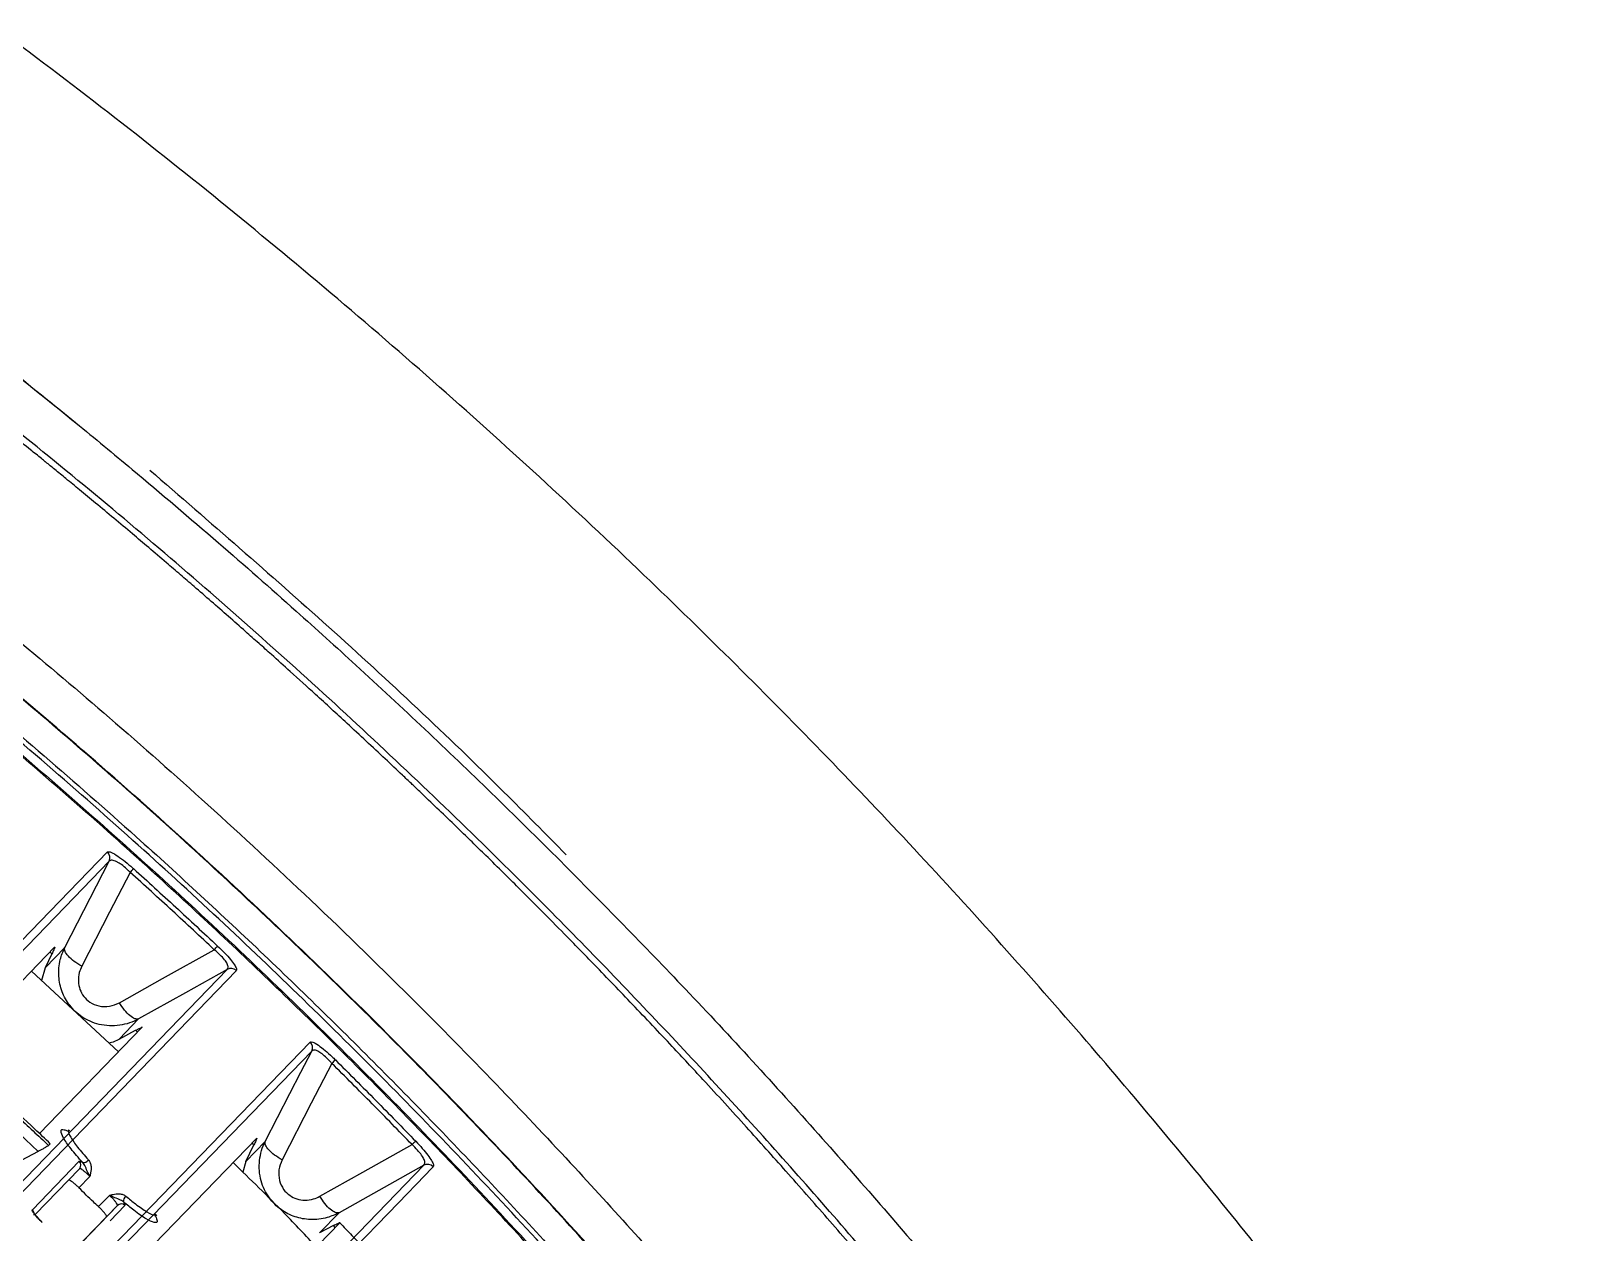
# Model space of a CAD drawing. Extents: x 943 to 1030, y 781 to 934.
# Drawn here: x 963.24 to 969.12, y 823.83 to 828.39 of the extents above; entities that cross this region are included whole.
import ezdxf

# ---------------------------------------------------------------- set-up
doc = ezdxf.new("R2010")
doc.units = 0
doc.header["$MEASUREMENT"] = 0
doc.layers.add('1', color=4, linetype='Continuous')

# ---------------------------------------------------------------- blocks, each defined once
blk = doc.blocks.new('AIRA')
at = {"layer": '1', "color": 3, "linetype": 'Continuous', "lineweight": 25}
for p, q in [((20.188, 21.7434), (20.3568, 22.0709)), ((20.15, 21.7447), (19.7619, 21.3432)), ((20.1136, 21.6664), (20.188, 21.7434)), ((20.1398, 21.7204), (20.1136, 21.6664)), ((20.1398, 21.7204), (20.1327, 21.7268)), ((19.4718, 20.2827), (20.804, 21.661)), ((20.8386, 21.6561), (19.5064, 20.2778)), ((20.3917, 21.3489), (20.0624, 21.6541)), ((20.1136, 21.6664), (20.1, 21.6192)), ((20.4676, 21.473), (20.3941, 21.3969)), ((20.0922, 21.039), (20.4809, 21.4411)), ((20.3941, 21.3969), (20.4565, 21.4299)), ((20.4635, 21.4232), (20.4565, 21.4299)), ((19.7863, 20.0073), (21.1185, 21.3856)), ((21.1245, 21.3512), (19.7924, 19.9729)), ((20.1335, 21.0001), (20.1269, 20.9933)), ((20.527, 20.6186), (20.9158, 21.0208)), ((20.8745, 20.9326), (20.948, 21.0086)), ((20.8745, 20.9326), (20.9053, 20.9961)), ((20.9053, 20.9961), (20.8985, 21.0029)), ((20.0877, 20.9705), (19.9608, 20.9031)), ((20.0655, 20.7498), (20.2429, 20.9334)), ((20.8745, 20.9326), (20.8629, 20.8923)), ((20.2438, 20.9053), (20.0757, 20.7314)), ((20.2028, 20.8622), (20.2438, 20.9053)), ((20.2833, 20.8756), (20.2422, 20.8325)), ((21.5494, 20.9182), (21.2278, 20.7384)), ((20.076, 20.731), (20.2028, 20.8622)), ((20.2203, 20.5917), (20.3883, 20.7656)), ((20.3156, 20.7616), (20.3573, 20.8041)), ((20.3883, 20.7656), (20.3466, 20.7232)), ((20.4164, 20.7657), (20.3601, 20.7075)), ((20.2198, 20.592), (20.3466, 20.7232)), ((21.2304, 20.7004), (20.8424, 20.299)), ((21.2278, 20.7384), (21.1534, 20.6614)), ((21.2065, 20.6894), (21.1534, 20.6614)), ((21.2131, 20.6825), (21.2065, 20.6894))]:
    blk.add_line(p, q, dxfattribs=at)
at = {"layer": '1', "color": 3, "linetype": 'Continuous', "lineweight": 25, "flags": 128}
for points in [[(19.0178, 20.7283), (19.0241, 20.7348), (19.0492, 20.7607), (19.1495, 20.8646), (19.551, 21.2799), (20.3497, 22.1062)], [(20.3568, 22.0709), (20.2239, 21.9334), (19.6925, 21.3835), (19.025, 20.6928)], [(20.4364, 22.029), (20.3582, 21.8775), (20.2526, 21.6727)], [(20.3953, 21.5346), (20.5588, 21.626), (20.7548, 21.7357)], [(20.804, 21.661), (20.6459, 21.5726), (20.4676, 21.473)], [(20.948, 21.0086), (21.0416, 21.1902), (21.0834, 21.2714), (21.1245, 21.3512)], [(21.2008, 21.3046), (21.1227, 21.1531), (21.0121, 20.9385)], [(21.1549, 20.8006), (21.3183, 20.892), (21.5048, 20.9964)], [(20.2175, 19.5403), (20.3504, 19.6778), (20.8819, 20.2277), (21.5494, 20.9182)], [(21.5849, 20.9124), (21.5787, 20.9059), (21.5536, 20.8799), (21.4532, 20.7761), (21.0518, 20.3607), (20.2531, 19.5343)]]:
    blk.add_lwpolyline(points, dxfattribs=at)
at = {"layer": '1', "color": 3, "linetype": 'Continuous', "lineweight": 25}
for centre, radius, start, end in [((20.3298, 22.0838), 0.03, 334.3654, 48.29554), ((19.7984, 22.6076), 0.8613, 317.79849, 319.04485), ((19.2539, 23.1483), 2.0611, 316.73638, 317.25718), ((20.8179, 21.6345), 0.03, 46.26253, 117.6013), ((21.0975, 21.3642), 0.03, 334.34989, 45.68865), ((22.6637, 19.8527), 2.0611, 134.69401, 135.21481), ((22.1048, 20.3784), 0.8613, 132.90634, 134.1527), ((20.2293, 20.9189), 0.0199, 316.81086, 46.60311), ((20.258, 20.953), 0.0248, 266.47793, 323.97216), ((21.5632, 20.8917), 0.03, 43.65565, 117.58578), ((20.4024, 20.7516), 0.0199, 45.34807, 135.14032), ((20.4355, 20.7815), 0.0248, 127.97903, 185.45322), ((20.0516, 20.7352), 0.0201, 12.18273, 46.32102)]:
    blk.add_arc(centre, radius, start, end, dxfattribs=at)
blk.add_ellipse((4.9929, 4.9887), major_axis=(15.3749, 15.7126), ratio=0.997147, start_param=0.017722, end_param=0.042231, dxfattribs=at)
for points, knots in [([(25.9393, 18.9232), (25.8556, 19.0469), (25.6903, 19.291), (25.4341, 19.6531), (25.1725, 20.0093), (24.9034, 20.3624), (24.6293, 20.7094), (24.349, 21.0515), (24.053, 21.4003), (23.7395, 21.7566), (23.4121, 22.116), (23.076, 22.47), (22.7344, 22.8159), (22.2416, 23.2975), (21.588, 23.898), (20.7558, 24.5998), (19.8951, 25.2685), (19.2979, 25.6825), (18.9993, 25.8895)], [0, 0, 0, 0, 0.045299, 0.089397, 0.134468, 0.179287, 0.223998, 0.268545, 0.31338, 0.362705, 0.412438, 0.460777, 0.510693, 0.559845, 0.669682, 0.779717, 0.889851, 1, 1, 1, 1]), ([(18.2813, 25.1712), (18.3891, 25.099), (18.5962, 24.9601), (18.8906, 24.7543), (19.1647, 24.5574), (19.4325, 24.3594), (19.7006, 24.1554), (19.9686, 23.9455), (20.2158, 23.7463), (20.4832, 23.525), (20.7621, 23.2876), (21.0443, 23.0395), (21.305, 22.8036), (21.5521, 22.5736), (21.8114, 22.3263), (21.9813, 22.1575), (22.0683, 22.071)], [0, 0, 0, 0, 0.079387, 0.15264, 0.219757, 0.285922, 0.356461, 0.425901, 0.494242, 0.550755, 0.638295, 0.718355, 0.780729, 0.853433, 0.924925, 1, 1, 1, 1]), ([(20.2296, 23.7337), (20.0787, 23.8556), (19.7686, 24.1059), (19.2874, 24.4692), (18.79, 24.8283), (18.4509, 25.0569), (18.2813, 25.1712)], [0, 0, 0, 0, 0.24023, 0.493509, 0.74669, 1, 1, 1, 1]), ([(25.0451, 18.1607), (24.9885, 18.2463), (24.8703, 18.425), (24.6806, 18.7014), (24.4753, 18.9919), (24.2632, 19.2824), (24.0508, 19.5644), (23.8406, 19.8353), (23.6269, 20.1028), (23.3296, 20.464), (22.9431, 20.9127), (22.4582, 21.4426), (21.9129, 22.0051), (21.2986, 22.5961), (20.615, 23.2061), (20.005, 23.7099), (19.4773, 24.1196), (19.0368, 24.4452), (18.5965, 24.7562), (18.3003, 24.9532), (18.158, 25.0479)], [0, 0, 0, 0, 0.031405, 0.065599, 0.102583, 0.140251, 0.175619, 0.210584, 0.245144, 0.280356, 0.353656, 0.426208, 0.499988, 0.593169, 0.68678, 0.780114, 0.835073, 0.891123, 0.947698, 1, 1, 1, 1]), ([(25.0269, 18.1417), (25.0122, 18.1641), (24.9828, 18.2089), (24.9384, 18.276), (24.9, 18.3336), (24.8618, 18.3905), (24.8178, 18.4558), (24.7799, 18.5116), (24.7564, 18.5459), (24.7536, 18.55), (24.7523, 18.5519), (24.7476, 18.5587), (24.7319, 18.5817), (24.7013, 18.6261), (24.6528, 18.6961), (24.584, 18.7948), (24.5173, 18.889), (24.4634, 18.9645), (24.4302, 19.0107), (24.3964, 19.0576), (24.3543, 19.1155), (24.3039, 19.1846), (24.2264, 19.2898), (24.1155, 19.4383), (23.9689, 19.6309), (23.817, 19.8259), (23.6945, 19.98), (23.6091, 20.0857), (23.5547, 20.1526), (23.5079, 20.2097), (23.4689, 20.2571), (23.4312, 20.3026), (23.3549, 20.3944), (23.2365, 20.5347), (23.0798, 20.7168), (22.925, 20.8929), (22.7681, 21.0681), (22.6243, 21.2254), (22.4804, 21.3803), (22.3437, 21.5251), (22.2068, 21.6675), (22.0913, 21.786), (22.0046, 21.8738), (21.9464, 21.9323), (21.8994, 21.9792), (21.8485, 22.0299), (21.7902, 22.0874), (21.7326, 22.1438), (21.6762, 22.1986), (21.6161, 22.2567), (21.5608, 22.3096), (21.5232, 22.3455), (21.4954, 22.3719), (21.4579, 22.4074), (21.3769, 22.4838), (21.2672, 22.586), (21.1471, 22.6964), (21.0514, 22.7833), (20.9799, 22.8476), (20.9233, 22.898), (20.869, 22.9462), (20.8087, 22.9994), (20.7437, 23.0562), (20.6831, 23.1089), (20.6263, 23.1579), (20.569, 23.207), (20.5082, 23.2588), (20.4418, 23.315), (20.3747, 23.3714), (20.3079, 23.427), (20.2474, 23.4771), (20.1958, 23.5196), (20.1532, 23.5545), (20.1271, 23.5758), (20.1102, 23.5895), (20.091, 23.6051), (20.051, 23.6375), (19.9862, 23.6897), (19.9039, 23.7555), (19.8189, 23.8227), (19.7402, 23.8843), (19.6704, 23.9386), (19.5435, 24.0365), (19.404, 24.1422), (19.2698, 24.242), (19.2096, 24.2864), (19.1847, 24.3047), (19.1761, 24.311), (19.1755, 24.3114), (19.1753, 24.3116), (19.1753, 24.3116), (19.1752, 24.3116), (19.1752, 24.3116), (19.1752, 24.3116), (19.1733, 24.313), (19.1641, 24.3198), (19.1434, 24.3349), (19.1114, 24.3583), (19.0703, 24.3881), (19.0211, 24.4237), (18.9625, 24.4658), (18.8944, 24.5144), (18.8166, 24.5694), (18.7327, 24.6283), (18.6301, 24.6996), (18.5175, 24.7769), (18.3912, 24.8624), (18.2669, 24.9455), (18.1816, 25.0017), (18.139, 25.0297)], [0, 0, 0, 0, 0.008195, 0.016402, 0.024603, 0.029404, 0.03735, 0.048705, 0.050042, 0.050076, 0.050221, 0.050758, 0.052603, 0.058724, 0.067253, 0.078671, 0.095528, 0.102563, 0.107045, 0.112938, 0.120242, 0.128958, 0.139085, 0.160207, 0.18566, 0.213101, 0.235807, 0.245864, 0.254656, 0.262181, 0.268439, 0.27343, 0.280257, 0.304917, 0.329556, 0.353712, 0.376586, 0.401478, 0.41887, 0.441207, 0.462366, 0.479234, 0.491811, 0.500096, 0.504445, 0.512105, 0.522066, 0.52947, 0.536741, 0.546107, 0.555026, 0.560144, 0.562008, 0.566752, 0.575902, 0.596061, 0.6126, 0.625773, 0.635572, 0.641996, 0.648954, 0.657763, 0.666568, 0.675371, 0.682303, 0.689497, 0.69845, 0.706719, 0.716086, 0.72528, 0.733282, 0.740092, 0.745711, 0.750138, 0.750398, 0.752352, 0.757697, 0.766171, 0.777775, 0.789931, 0.799299, 0.808324, 0.817004, 0.848291, 0.861874, 0.868151, 0.87116, 0.871346, 0.871392, 0.871404, 0.871409, 0.871412, 0.871414, 0.871414, 0.871415, 0.872142, 0.874899, 0.879255, 0.884263, 0.890446, 0.897806, 0.906342, 0.916055, 0.926946, 0.937716, 0.954271, 0.968737, 0.984405, 1, 1, 1, 1]), ([(24.2591, 17.9138), (24.2552, 17.9199), (24.1571, 18.0731), (23.9566, 18.3655), (23.6573, 18.7894), (23.3483, 19.2037), (23.03, 19.6109), (22.7016, 20.0112), (22.3639, 20.4037), (22.0173, 20.7881), (21.6621, 21.164), (21.2987, 21.531), (20.9271, 21.8889), (20.5474, 22.238), (20.1594, 22.5783), (19.7631, 22.9098), (19.3587, 23.2324), (18.9467, 23.5456), (18.5274, 23.8492), (18.1011, 24.1426), (17.6797, 24.4194), (17.3974, 24.5931), (17.2618, 24.6766)], [0, 0, 0, 0, 0.002213, 0.055684, 0.108454, 0.160975, 0.213722, 0.266489, 0.319251, 0.371986, 0.424674, 0.477295, 0.529834, 0.582336, 0.634903, 0.687551, 0.740262, 0.793013, 0.845784, 0.898547, 0.951277, 1, 1, 1, 1]), ([(24.2571, 17.914), (24.0977, 18.1512), (23.7788, 18.6257), (23.2646, 19.3151), (22.7245, 19.987), (22.1741, 20.6185), (21.6186, 21.2101), (21.0601, 21.7639), (20.4811, 22.2985), (19.8791, 22.8158), (19.2555, 23.3139), (18.6094, 23.7919), (17.9463, 24.2486), (17.4902, 24.5327), (17.2621, 24.6748)], [0, 0, 0, 0, 0.087491, 0.174982, 0.263034, 0.351085, 0.431087, 0.51109, 0.591525, 0.67196, 0.753741, 0.835522, 0.917761, 1, 1, 1, 1]), ([(17.6835, 24.5959), (17.6974, 24.5871), (17.735, 24.5634), (17.8059, 24.5184), (17.9055, 24.4544), (18.0337, 24.371), (18.19, 24.2675), (18.3738, 24.1434), (18.5847, 23.9976), (18.8219, 23.8293), (19.0846, 23.6373), (19.3716, 23.4207), (19.682, 23.178), (20.0144, 22.9079), (20.3676, 22.6088), (20.7402, 22.2791), (21.1305, 21.9172), (21.5009, 21.5563), (21.8333, 21.2169), (22.112, 20.9212), (22.3546, 20.6545), (22.5629, 20.4184), (22.731, 20.2227), (22.8633, 20.0654), (22.9639, 19.9439), (23.0392, 19.8517), (23.0927, 19.7855), (23.1277, 19.7421), (23.15, 19.7143), (23.1615, 19.6999), (23.1654, 19.695), (23.1667, 19.6934), (23.1672, 19.6928), (23.1674, 19.6925), (23.1674, 19.6924), (23.1675, 19.6924), (23.1675, 19.6924), (23.1675, 19.6924), (23.1675, 19.6924), (23.3383, 19.4784), (23.6714, 19.044), (24.1485, 18.3757), (24.445, 17.916), (24.5933, 17.6861)], [0, 0, 0, 0, 0.005017, 0.013545, 0.025577, 0.041105, 0.060132, 0.082657, 0.108682, 0.13821, 0.171233, 0.207742, 0.247721, 0.291173, 0.338118, 0.388583, 0.442596, 0.500097, 0.545963, 0.587174, 0.623747, 0.655695, 0.683019, 0.702248, 0.718254, 0.731035, 0.738504, 0.744159, 0.747999, 0.749356, 0.749774, 0.749922, 0.749981, 0.750005, 0.750016, 0.75002, 0.750022, 0.750023, 0.750024, 0.750024, 0.83336, 0.916662, 1, 1, 1, 1]), ([(23.9391, 18.0942), (23.8098, 18.2811), (23.5512, 18.6548), (23.1408, 19.2008), (22.7143, 19.7355), (22.2734, 20.2538), (21.8197, 20.7551), (21.3535, 21.2397), (20.872, 21.7106), (20.3173, 22.2207), (19.6845, 22.7622), (18.9656, 23.3267), (18.2236, 23.8644), (17.7099, 24.1969), (17.453, 24.3631)], [0, 0, 0, 0, 0.075083, 0.150165, 0.225547, 0.300929, 0.374837, 0.448745, 0.522941, 0.597137, 0.697492, 0.797847, 0.898923, 1, 1, 1, 1]), ([(17.4548, 24.3669), (17.4548, 24.3669), (17.7127, 24.2044), (18.222, 23.8686), (18.9647, 23.3333), (19.6848, 22.7677), (20.3762, 22.1766), (21.0381, 21.5615), (21.6703, 20.9242), (22.2792, 20.2582), (22.8632, 19.5642), (23.4208, 18.843), (23.7724, 18.3474), (23.9428, 18.0961), (23.9428, 18.0961)], [0, 0, 0, 0, 0, 0.100673, 0.201435, 0.302197, 0.402869, 0.50159, 0.600355, 0.699077, 0.799369, 0.899707, 1, 1, 1, 1, 1]), ([(23.9542, 18.1452), (23.9542, 18.1452), (23.7857, 18.3917), (23.4388, 18.8781), (22.8895, 19.5863), (22.315, 20.2685), (21.7166, 20.9239), (21.0958, 21.5518), (20.4405, 22.164), (19.7501, 22.7579), (19.0248, 23.3313), (18.2766, 23.8741), (17.7633, 24.215), (17.5035, 24.3799), (17.5035, 24.3799)], [0, 0, 0, 0, 0, 0.099198, 0.198436, 0.297632, 0.395329, 0.493066, 0.590762, 0.693025, 0.795379, 0.897735, 1, 1, 1, 1, 1]), ([(17.5108, 24.3946), (17.7684, 24.2271), (18.2835, 23.8923), (19.0311, 23.3485), (19.7587, 22.7748), (20.3954, 22.227), (20.9467, 21.7173), (21.4196, 21.2531), (21.8789, 20.7744), (22.3259, 20.2797), (22.7594, 19.7698), (23.179, 19.2443), (23.5841, 18.7065), (23.8404, 18.3375), (23.9686, 18.153)], [0, 0, 0, 0, 0.101938, 0.203876, 0.306551, 0.409225, 0.482376, 0.555527, 0.628952, 0.702376, 0.776641, 0.850905, 0.925453, 1, 1, 1, 1]), ([(13.0925, 24.1861), (13.3525, 24.0736), (13.8727, 23.8487), (14.6352, 23.4708), (15.3827, 23.0641), (16.1197, 22.6223), (16.8447, 22.1455), (17.5558, 21.6333), (18.2448, 21.0916), (18.9037, 20.5267), (19.5321, 19.9404), (20.1302, 19.3345), (20.7029, 18.7047), (21.2543, 18.0458), (21.7825, 17.3578), (22.286, 16.6412), (22.7589, 15.9042), (23.1857, 15.1716), (23.5718, 14.4475), (23.7977, 13.9694), (23.9107, 13.7301)], [0, 0, 0, 0, 0.055243, 0.110533, 0.165823, 0.221065, 0.277913, 0.334813, 0.391712, 0.44856, 0.503771, 0.55903, 0.614289, 0.6695, 0.72632, 0.783192, 0.840065, 0.896885, 0.948404, 1, 1, 1, 1]), ([(23.7794, 13.6614), (23.6671, 13.8987), (23.4423, 14.3737), (23.0625, 15.0851), (22.6476, 15.7977), (22.1928, 16.5091), (21.7081, 17.2031), (21.1902, 17.883), (20.6405, 18.5456), (20.0577, 19.1907), (19.4466, 19.8121), (18.8155, 20.4016), (18.168, 20.9577), (17.5047, 21.4817), (16.819, 21.9791), (16.1067, 22.4522), (15.3702, 22.8984), (14.6083, 23.3165), (13.8288, 23.7054), (13.295, 23.9368), (13.0282, 24.0525)], [0, 0, 0, 0, 0.051523, 0.103124, 0.15817, 0.213216, 0.268644, 0.324071, 0.380704, 0.437336, 0.494387, 0.551437, 0.606513, 0.661589, 0.717048, 0.772508, 0.829173, 0.885839, 0.94292, 1, 1, 1, 1]), ([(22.6255, 14.0928), (22.5702, 14.2022), (22.4038, 14.5315), (22.0997, 15.067), (21.7151, 15.6987), (21.2928, 16.3345), (20.8319, 16.9726), (20.3302, 17.6099), (19.8027, 18.2261), (19.2449, 18.8257), (18.6566, 19.4068), (18.0381, 19.9679), (17.3965, 20.5023), (16.71, 21.0263), (15.9771, 21.5353), (15.1968, 22.0246), (14.3892, 22.4802), (13.5549, 22.8986), (12.74, 23.2644), (12.1978, 23.4692), (11.9485, 23.5634)], [0, 0, 0, 0, 0.025194, 0.075817, 0.126458, 0.177081, 0.232537, 0.288041, 0.343546, 0.399002, 0.456085, 0.513222, 0.570359, 0.627443, 0.690456, 0.753505, 0.816518, 0.880848, 0.945215, 1, 1, 1, 1]), ([(20.5104, 23.5547), (20.7379, 23.3574), (21.1951, 22.9611), (21.7192, 22.4715), (22.0106, 22.1751), (22.0888, 22.0955)], [0, 0, 0, 0, 0.4201258, 0.8442425, 1, 1, 1, 1]), ([(12.4125, 23.4512), (12.7176, 23.325), (13.3279, 23.0724), (14.2182, 22.6358), (15.0942, 22.1543), (15.951, 21.6234), (16.7863, 21.0447), (17.537, 20.4653), (18.2078, 19.8956), (18.8047, 19.3447), (19.3786, 18.7698), (19.9334, 18.1661), (20.4674, 17.5336), (20.9791, 16.8727), (21.4624, 16.1908), (21.8904, 15.529), (22.2683, 14.8919), (22.601, 14.2822), (22.9141, 13.661), (23.1043, 13.2374), (23.1994, 13.0256)], [0, 0, 0, 0, 0.064413, 0.128867, 0.19328, 0.259251, 0.325267, 0.391239, 0.443947, 0.496701, 0.549455, 0.602164, 0.656412, 0.71071, 0.765008, 0.819257, 0.864328, 0.909399, 0.9547, 1, 1, 1, 1]), ([(14.1838, 22.5455), (14.4793, 22.3856), (15.0703, 22.0656), (15.9241, 21.529), (16.7515, 20.953), (17.5483, 20.3351), (18.3132, 19.6783), (19.0442, 18.9838), (19.7395, 18.2537), (20.3974, 17.4897), (21.0165, 16.6939), (21.594, 15.8675), (22.1323, 15.0147), (22.4538, 14.4246), (22.6145, 14.1295)], [0, 0, 0, 0, 0.083332, 0.166665, 0.249999, 0.333333, 0.416666, 0.5, 0.583333, 0.666667, 0.75, 0.833334, 0.916668, 1, 1, 1, 1]), ([(20.3497, 22.1062), (20.3525, 22.107), (20.3581, 22.1087), (20.3805, 22.0971), (20.4091, 22.0769), (20.4328, 22.0574), (20.4455, 22.046), (20.4488, 22.043)], [0, 0, 0, 0, 0.255029, 0.511556, 0.733969, 0.929694, 1, 1, 1, 1]), ([(20.4364, 22.029), (20.4339, 22.0315), (20.4246, 22.0408), (20.4081, 22.0551), (20.394, 22.0647), (20.3799, 22.0723), (20.3724, 22.0747), (20.3625, 22.0753), (20.3596, 22.073), (20.3568, 22.0709)], [0, 0, 0, 0, 0.0693682, 0.260203, 0.4358475, 0.4781268, 0.7209446, 0.7357466, 1, 1, 1, 1]), ([(22.0683, 22.071), (22.2268, 21.9104), (22.5599, 21.5727), (23.0392, 21.0473), (23.5045, 20.511), (23.9423, 19.976), (24.3573, 19.4381), (24.7694, 18.8739), (25.032, 18.4858), (25.1685, 18.284)], [0, 0, 0, 0, 0.138065, 0.290277, 0.435117, 0.572557, 0.713247, 0.85092, 1, 1, 1, 1]), ([(20.7548, 21.7357), (20.7021, 21.785), (20.5967, 21.8835), (20.4898, 21.9805), (20.4364, 22.029)], [0, 0, 0, 0, 0.500025, 1, 1, 1, 1]), ([(20.4488, 22.043), (20.5023, 21.9945), (20.6093, 21.8974), (20.7148, 21.7987), (20.7676, 21.7494)], [0, 0, 0, 0, 0.4999746, 1, 1, 1, 1]), ([(21.9354, 13.387), (21.7737, 13.6844), (21.4502, 14.2792), (20.9081, 15.1385), (20.3263, 15.9711), (19.7024, 16.7728), (19.0393, 17.5423), (18.3384, 18.2775), (17.6015, 18.9767), (16.8304, 19.6381), (16.0273, 20.2601), (15.1933, 20.8399), (14.3327, 21.3801), (13.7372, 21.7021), (13.4394, 21.8632)], [0, 0, 0, 0, 0.083332, 0.166665, 0.25, 0.333333, 0.416666, 0.5, 0.583334, 0.666667, 0.75, 0.833335, 0.916668, 1, 1, 1, 1]), ([(20.15, 21.7447), (20.1502, 21.7448), (20.1506, 21.7449), (20.1493, 21.7413), (20.1467, 21.7353), (20.1434, 21.7279), (20.1408, 21.7227), (20.1398, 21.7204)], [0, 0, 0, 0, 0.2063, 0.412438, 0.62293, 0.841562, 1, 1, 1, 1]), ([(20.4676, 21.473), (20.4676, 21.473), (20.4457, 21.461), (20.3963, 21.4443), (20.3196, 21.4475), (20.2531, 21.4767), (20.2053, 21.5217), (20.1755, 21.5755), (20.1626, 21.6358), (20.1678, 21.6937), (20.1808, 21.729), (20.188, 21.7434), (20.188, 21.7434)], [0, 0, 0, 0, 0.000005, 0.145078, 0.295942, 0.433639, 0.554798, 0.668202, 0.783126, 0.906455, 0.999995, 1, 1, 1, 1]), ([(20.804, 21.661), (20.8057, 21.6634), (20.809, 21.6678), (20.8053, 21.6807), (20.7948, 21.6971), (20.7773, 21.7166), (20.7623, 21.7293), (20.7548, 21.7357)], [0, 0, 0, 0, 0.224493, 0.425043, 0.612677, 0.805213, 1, 1, 1, 1]), ([(20.7676, 21.7494), (20.7767, 21.7406), (20.7948, 21.7231), (20.8172, 21.698), (20.8325, 21.6777), (20.8406, 21.6625), (20.8393, 21.6583), (20.8386, 21.6561)], [0, 0, 0, 0, 0.1971535, 0.3946988, 0.5852537, 0.7837978, 1, 1, 1, 1]), ([(20.2526, 21.6727), (20.2492, 21.6649), (20.2414, 21.647), (20.2383, 21.6167), (20.2442, 21.5853), (20.2591, 21.5573), (20.2839, 21.534), (20.3186, 21.5197), (20.3589, 21.5186), (20.3832, 21.5292), (20.3953, 21.5346)], [0, 0, 0, 0, 0.097878, 0.224057, 0.338111, 0.447854, 0.563904, 0.697545, 0.849089, 1, 1, 1, 1]), ([(20.4565, 21.4299), (20.4597, 21.4315), (20.4661, 21.4349), (20.4741, 21.4388), (20.4794, 21.4411), (20.4813, 21.4417), (20.481, 21.4413), (20.4809, 21.4411)], [0, 0, 0, 0, 0.230986, 0.462207, 0.686359, 0.898455, 1, 1, 1, 1]), ([(19.7138, 21.3739), (19.7336, 21.3561), (19.8327, 21.2669), (19.9707, 21.1403), (20.0877, 21.0303), (20.1269, 20.9933)], [0, 0, 0, 0, 0.142416, 0.712093, 1, 1, 1, 1]), ([(20.1335, 21.0001), (20.1141, 21.0184), (20.0171, 21.1099), (19.8796, 21.237), (19.7604, 21.3446), (19.7204, 21.3807)], [0, 0, 0, 0, 0.1424157, 0.7120931, 1, 1, 1, 1]), ([(20.355, 21.3829), (20.3586, 21.3834), (20.3725, 21.3852), (20.3849, 21.3919), (20.3941, 21.3969)], [0, 0, 0, 0, 0.258174, 1, 1, 1, 1]), ([(21.1185, 21.3856), (21.1211, 21.3864), (21.1264, 21.3879), (21.1473, 21.376), (21.174, 21.3552), (21.1971, 21.3345), (21.21, 21.3219), (21.2141, 21.3178)], [0, 0, 0, 0, 0.249055, 0.499632, 0.716731, 0.909695, 1, 1, 1, 1]), ([(21.2008, 21.3046), (21.1978, 21.308), (21.1885, 21.3184), (21.1725, 21.3339), (21.1593, 21.3439), (21.1463, 21.3519), (21.1393, 21.3545), (21.13, 21.3555), (21.1272, 21.3533), (21.1245, 21.3512)], [0, 0, 0, 0, 0.08975, 0.278567, 0.450245, 0.491129, 0.725751, 0.742158, 1, 1, 1, 1]), ([(21.5048, 20.9964), (21.4545, 21.0481), (21.3539, 21.1516), (21.2519, 21.2536), (21.2008, 21.3046)], [0, 0, 0, 0, 0.5000254, 1, 1, 1, 1]), ([(21.2141, 21.3178), (21.2652, 21.2668), (21.3674, 21.1647), (21.468, 21.0611), (21.5184, 21.0093)], [0, 0, 0, 0, 0.499975, 1, 1, 1, 1]), ([(20.2565, 20.9282), (20.2406, 20.9465), (20.2087, 20.9829), (20.1804, 21.0244), (20.1717, 21.0494), (20.1785, 21.0573), (20.1938, 21.0502), (20.1978, 21.0483)], [0, 0, 0, 0, 0.227856, 0.455915, 0.684323, 0.916969, 1, 1, 1, 1]), ([(20.2034, 21.0525), (20.2026, 21.0513), (20.1995, 21.0471), (20.198, 21.0476), (20.1969, 21.0481)], [0, 0, 0, 0, 0.292963, 1, 1, 1, 1]), ([(20.2065, 21.0496), (20.2049, 21.0492), (20.199, 21.0476), (20.2089, 21.026), (20.2338, 20.989), (20.2633, 20.9552), (20.2781, 20.9384)], [0, 0, 0, 0, 0.109129, 0.406667, 0.703397, 1, 1, 1, 1]), ([(20.1269, 20.9933), (20.1261, 20.9926), (20.1244, 20.9913), (20.1174, 20.987), (20.1077, 20.9814), (20.0973, 20.9756), (20.0905, 20.972), (20.0877, 20.9705)], [0, 0, 0, 0, 0.207873, 0.415581, 0.627915, 0.850789, 1, 1, 1, 1]), ([(20.9158, 21.0208), (20.916, 21.0209), (20.9164, 21.021), (20.9151, 21.0175), (20.9126, 21.0116), (20.9092, 21.0041), (20.9065, 20.9985), (20.9053, 20.9961)], [0, 0, 0, 0, 0.201502, 0.402859, 0.608365, 0.823986, 1, 1, 1, 1]), ([(21.2278, 20.7384), (21.2278, 20.7384), (21.2137, 20.7307), (21.1788, 20.7165), (21.1211, 20.7094), (21.0604, 20.7202), (21.0057, 20.7481), (20.959, 20.7944), (20.9276, 20.8598), (20.9219, 20.9363), (20.9369, 20.9863), (20.948, 21.0086), (20.948, 21.0086)], [0, 0, 0, 0, 0.000005, 0.093545, 0.216874, 0.331798, 0.445202, 0.566361, 0.704058, 0.854922, 0.999995, 1, 1, 1, 1]), ([(21.5494, 20.9182), (21.5511, 20.9206), (21.5546, 20.9251), (21.5515, 20.9385), (21.542, 20.9558), (21.5259, 20.9761), (21.5119, 20.9896), (21.5048, 20.9964)], [0, 0, 0, 0, 0.222752, 0.428904, 0.618131, 0.808458, 1, 1, 1, 1]), ([(21.5184, 21.0093), (21.527, 21.0001), (21.5442, 20.9818), (21.5652, 20.9558), (21.5796, 20.9346), (21.5871, 20.9189), (21.5857, 20.9146), (21.5849, 20.9124)], [0, 0, 0, 0, 0.195239, 0.390707, 0.582293, 0.785697, 1, 1, 1, 1]), ([(20.2429, 20.9334), (20.2434, 20.9336), (20.2443, 20.9341), (20.2472, 20.9334), (20.2512, 20.9315), (20.2546, 20.9295), (20.2565, 20.9283), (20.2565, 20.9282)], [0, 0, 0, 0, 0.244511, 0.496126, 0.740684, 0.992343, 1, 1, 1, 1]), ([(20.2781, 20.9384), (20.2806, 20.9348), (20.2857, 20.9276), (20.289, 20.9104), (20.2875, 20.8952), (20.2849, 20.8827), (20.2838, 20.8781), (20.2833, 20.8757), (20.2833, 20.8756)], [0, 0, 0, 0, 0.211181, 0.424886, 0.786589, 0.89131, 0.99624, 1, 1, 1, 1]), ([(21.0121, 20.9385), (21.0072, 20.9262), (20.9973, 20.9015), (20.9998, 20.8613), (21.0153, 20.8271), (21.0395, 20.8031), (21.0679, 20.7891), (21.0995, 20.7844), (21.1297, 20.7885), (21.1472, 20.7969), (21.1549, 20.8006)], [0, 0, 0, 0, 0.1509108, 0.3024546, 0.4360958, 0.5521457, 0.6618889, 0.7759435, 0.9021221, 1, 1, 1, 1]), ([(20.2833, 20.8756), (20.2823, 20.8767), (20.2782, 20.8809), (20.2704, 20.8882), (20.2608, 20.8965), (20.2525, 20.9025), (20.2462, 20.9059), (20.2446, 20.9055), (20.2438, 20.9053)], [0, 0, 0, 0, 0.062362, 0.249869, 0.43738, 0.624909, 0.812452, 1, 1, 1, 1]), ([(20.2833, 20.8756), (20.2832, 20.8757), (20.2821, 20.8784), (20.2797, 20.8835), (20.2739, 20.8957), (20.2682, 20.908), (20.2623, 20.921), (20.2583, 20.926), (20.2565, 20.9282)], [0, 0, 0, 0, 0.004281, 0.14804, 0.28503, 0.678588, 0.853284, 1, 1, 1, 1]), ([(21.1415, 20.6085), (21.1017, 20.6511), (20.9995, 20.7605), (20.892, 20.8647), (20.8264, 20.9283)], [0, 0, 0, 0, 0.390217, 1, 1, 1, 1]), ([(20.2422, 20.8325), (20.239, 20.8357), (20.2327, 20.842), (20.2227, 20.8507), (20.2138, 20.8576), (20.207, 20.8618), (20.2038, 20.8628), (20.203, 20.8623), (20.2028, 20.8622)], [0, 0, 0, 0, 0.187773, 0.375547, 0.563313, 0.75108, 0.938859, 1, 1, 1, 1]), ([(20.3156, 20.7616), (20.3093, 20.7673), (20.2844, 20.79), (20.2602, 20.8144), (20.2422, 20.8325)], [0, 0, 0, 0, 0.254091, 1, 1, 1, 1]), ([(20.3466, 20.7232), (20.3468, 20.724), (20.3471, 20.7256), (20.3434, 20.7317), (20.3371, 20.7398), (20.3285, 20.7491), (20.321, 20.7566), (20.3166, 20.7606), (20.3156, 20.7616)], [0, 0, 0, 0, 0.187681, 0.375363, 0.563035, 0.750693, 0.938346, 1, 1, 1, 1]), ([(20.3573, 20.8041), (20.3574, 20.8041), (20.3597, 20.8047), (20.3643, 20.806), (20.3767, 20.8089), (20.3918, 20.811), (20.4092, 20.8083), (20.4166, 20.8035), (20.4202, 20.8011)], [0, 0, 0, 0, 0.003758, 0.108483, 0.213003, 0.574836, 0.788663, 1, 1, 1, 1]), ([(20.3883, 20.7656), (20.3885, 20.7664), (20.3888, 20.768), (20.3852, 20.7742), (20.3789, 20.7823), (20.3704, 20.7917), (20.3628, 20.7992), (20.3584, 20.8031), (20.3573, 20.8041)], [0, 0, 0, 0, 0.187436, 0.374867, 0.562284, 0.749683, 0.937078, 1, 1, 1, 1]), ([(20.4108, 20.7791), (20.4084, 20.7809), (20.4033, 20.7847), (20.3901, 20.7901), (20.3776, 20.7954), (20.3653, 20.8008), (20.3601, 20.803), (20.3574, 20.8041), (20.3573, 20.8041)], [0, 0, 0, 0, 0.146824, 0.321644, 0.715461, 0.852222, 0.99572, 1, 1, 1, 1]), ([(20.4108, 20.7791), (20.4108, 20.7791), (20.4121, 20.7773), (20.4143, 20.774), (20.4162, 20.7701), (20.4171, 20.7672), (20.4167, 20.7662), (20.4164, 20.7657)], [0, 0, 0, 0, 0.008435, 0.252802, 0.504263, 0.748583, 1, 1, 1, 1]), ([(20.5327, 20.7249), (20.5354, 20.7185), (20.5422, 20.7024), (20.5296, 20.6986), (20.4988, 20.7122), (20.4566, 20.7413), (20.424, 20.7682), (20.4108, 20.7791)], [0, 0, 0, 0, 0.151185, 0.382894, 0.608142, 0.840678, 1, 1, 1, 1]), ([(20.4202, 20.8011), (20.4325, 20.7909), (20.4625, 20.7661), (20.5007, 20.74), (20.528, 20.7265), (20.5322, 20.7314), (20.5339, 20.7333)], [0, 0, 0, 0, 0.208131, 0.511105, 0.805353, 1, 1, 1, 1]), ([(20.1026, 20.7018), (20.0978, 20.7065), (20.0882, 20.716), (20.0763, 20.7296), (20.0681, 20.7406), (20.0646, 20.7474), (20.0653, 20.7491), (20.0655, 20.7498)], [0, 0, 0, 0, 0.214776, 0.429513, 0.644184, 0.858806, 1, 1, 1, 1]), ([(20.1028, 20.702), (20.1022, 20.7025), (20.0967, 20.7076), (20.0869, 20.7179), (20.0769, 20.7295), (20.0719, 20.7364), (20.0705, 20.739), (20.0706, 20.739), (20.0712, 20.7368), (20.0717, 20.7333), (20.0708, 20.7306), (20.0705, 20.7296)], [0, 0, 0, 0, 0.028064, 0.258337, 0.488244, 0.652096, 0.755846, 0.826472, 0.88765, 0.956732, 1, 1, 1, 1]), ([(20.5325, 20.7241), (20.5322, 20.724), (20.5318, 20.724), (20.5352, 20.7282), (20.537, 20.7304)], [0, 0, 0, 0, 0.481955, 1, 1, 1, 1]), ([(21.2065, 20.6894), (21.2097, 20.691), (21.2159, 20.6943), (21.2237, 20.6981), (21.2289, 20.7004), (21.2308, 20.701), (21.2305, 20.7006), (21.2304, 20.7004)], [0, 0, 0, 0, 0.227629, 0.455368, 0.679478, 0.8953, 1, 1, 1, 1]), ([(21.2304, 20.7004), (21.2458, 20.6844), (21.2752, 20.6537), (21.3045, 20.6229), (21.3185, 20.6082)], [0, 0, 0, 0, 0.522751, 1, 1, 1, 1])]:
    blk.add_open_spline(points, degree=3, knots=knots, dxfattribs=at)
for points in [[(20.2526, 21.6727), (20.2427, 21.6788), (20.2227, 21.691), (20.2006, 21.7111), (20.1872, 21.7298), (20.1877, 21.7389), (20.188, 21.7434)], [(20.4676, 21.473), (20.4631, 21.4725), (20.4542, 21.4717), (20.4352, 21.4844), (20.4145, 21.5055), (20.4017, 21.5249), (20.3953, 21.5346)], [(21.0121, 20.9385), (21.0022, 20.9445), (20.9824, 20.9567), (20.9605, 20.9766), (20.9472, 20.9952), (20.9478, 21.0042), (20.948, 21.0086)], [(21.2278, 20.7384), (21.2233, 20.738), (21.2143, 20.7371), (21.1951, 20.7499), (21.1742, 20.7713), (21.1614, 20.7908), (21.1549, 20.8006)]]:
    blk.add_open_spline(points, degree=3, dxfattribs=at)

msp = doc.modelspace()

# ---------------------------------------------------------------- block references
at = {"layer": '1'}
msp.add_blockref('AIRA', (943.1775, 803.1658), dxfattribs=at)

doc.saveas('drawing.dxf')
